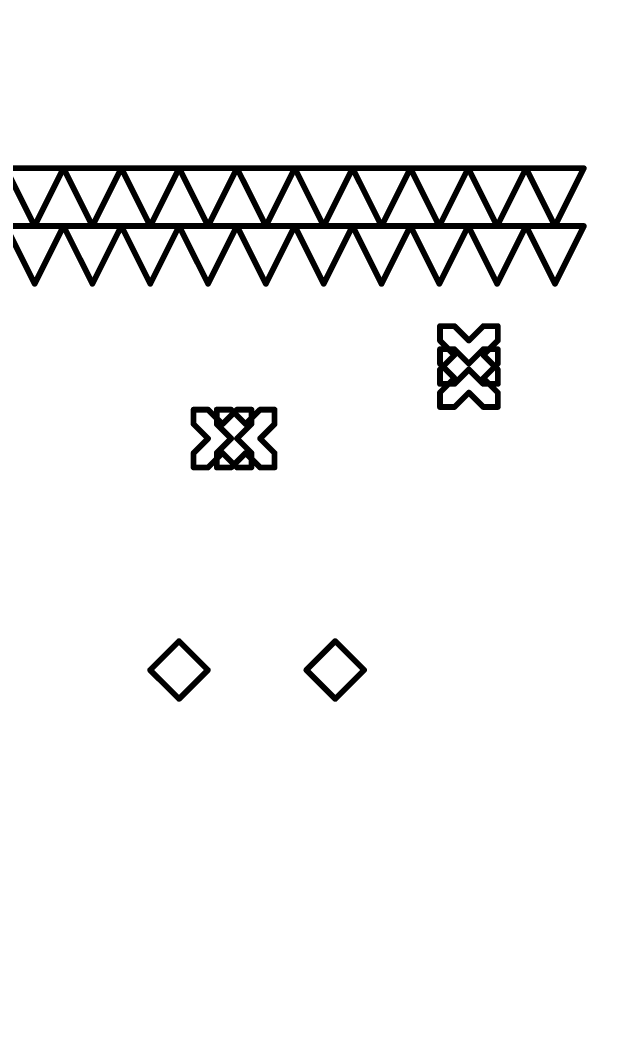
# Model space of a CAD drawing. Header units: millimetres. Extents: x -55 to 2039, y 0 to 512.
# Drawn here: x 168.26 to 189.07, y 287.55 to 322.42 of the extents above; entities that cross this region are included whole.
import ezdxf
from ezdxf import colors
from ezdxf.entities.mleader import LeaderData, LeaderLine
from ezdxf.enums import TextEntityAlignment as Align
from ezdxf.math import Vec2, Vec3

# ---------------------------------------------------------------- set-up
doc = ezdxf.new("R2010")
doc.units = ezdxf.units.MM
doc.linetypes.add('Сплошная', pattern=[0])
doc.layers.add('Drill Drawing', color=1, linetype='Continuous')
doc.layers.add('Виды', color=30, linetype='Continuous')
doc.layers.add('текст', color=2, linetype='Continuous', lineweight=30)
doc.styles.add('GOST TYPE B', font='', dxfattribs={"height": 3.5})
doc.styles.get('GOST TYPE B').set_extended_font_data('GOST type B')

# ---------------------------------------------------------------- blocks, each defined once
blk = doc.blocks.new('Шероховатость')
at = {"lineweight": 50, "transparency": 16777216}
for p, q in [((-32.506, -11.445), (-28.785, -5)), ((-28.785, -5), (-5, -5)), ((-10.278, -11.581), (-7.16, -6.181)), ((-34.366, -8.223), (-32.506, -11.445)), ((-11.836, -8.881), (-10.278, -11.581))]:
    blk.add_line(p, q, dxfattribs=at)
at = {"layer": 'текст', "linetype": 'Continuous', "lineweight": 25, "transparency": 16777216, "insert": (-29.093, -6.142), "char_height": 5, "attachment_point": 1, "style": 'GOST TYPE B'}
blk.add_mtext_dynamic_manual_height_columns('Ra6,3{\\fGOST Type AU|b1|i0|c204|p2;(   )}', width=25.94731, gutter_width=17.5, heights=[0], dxfattribs=at)
blk = doc.blocks.new('_DotSmall')
at = {"color": 0, "linetype": 'ByBlock', "lineweight": 60, "const_width": 0.5}
blk.add_lwpolyline([(-0.0625, 0, 1), (0.0625, 0, 1)], format="xyb", close=True, dxfattribs=at)
blk = doc.blocks.new('Вид с →')
at = {"linetype": 'Continuous', "lineweight": 25, "transparency": 16777216}
for q in [(28.03, 4.046), (30.858, 4.046)]:
    blk.add_line((29.444, 2.632), q, dxfattribs=at)
blk.add_circle((32.944, 2.632), 3.5, dxfattribs=at)
blk.add_circle((32.944, 2.632), 3.5, dxfattribs=at)
at = {"linetype": 'Continuous', "lineweight": 50, "transparency": 16777216, "style": 'GOST TYPE B'}
blk.add_attdef('ВИД(_:_)', text='', height=7, dxfattribs=at).set_placement((27.226, 3.5), align=Align.MIDDLE_RIGHT)

msp = doc.modelspace()

# ---------------------------------------------------------------- linework, layer by layer
at = {"layer": 'Drill Drawing'}
for points in [[(167.7556, 317.2965, 0.2, 0.2, 0), (169.7556, 317.2965, 0.2, 0.2, 0)], [(167.7556, 317.2965, 0.2, 0.2, 0), (168.7556, 315.2965, 0.2, 0.2, 0)], [(168.7556, 315.2965, 0.2, 0.2, 0), (169.7556, 317.2965, 0.2, 0.2, 0)], [(169.7556, 317.2965, 0.2, 0.2, 0), (171.7556, 317.2965, 0.2, 0.2, 0)], [(169.7556, 317.2965, 0.2, 0.2, 0), (170.7556, 315.2965, 0.2, 0.2, 0)], [(170.7556, 315.2965, 0.2, 0.2, 0), (171.7556, 317.2965, 0.2, 0.2, 0)], [(171.7556, 317.2965, 0.2, 0.2, 0), (173.7556, 317.2965, 0.2, 0.2, 0)], [(171.7556, 317.2965, 0.2, 0.2, 0), (172.7556, 315.2965, 0.2, 0.2, 0)], [(172.7556, 315.2965, 0.2, 0.2, 0), (173.7556, 317.2965, 0.2, 0.2, 0)], [(173.7556, 317.2965, 0.2, 0.2, 0), (175.7556, 317.2965, 0.2, 0.2, 0)], [(173.7556, 317.2965, 0.2, 0.2, 0), (174.7556, 315.2965, 0.2, 0.2, 0)], [(174.7556, 315.2965, 0.2, 0.2, 0), (175.7556, 317.2965, 0.2, 0.2, 0)], [(175.7556, 317.2965, 0.2, 0.2, 0), (177.7556, 317.2965, 0.2, 0.2, 0)], [(175.7556, 317.2965, 0.2, 0.2, 0), (176.7556, 315.2965, 0.2, 0.2, 0)], [(176.7556, 315.2965, 0.2, 0.2, 0), (177.7556, 317.2965, 0.2, 0.2, 0)], [(177.7556, 317.2965, 0.2, 0.2, 0), (179.7556, 317.2965, 0.2, 0.2, 0)], [(177.7556, 317.2965, 0.2, 0.2, 0), (178.7556, 315.2965, 0.2, 0.2, 0)], [(178.7556, 315.2965, 0.2, 0.2, 0), (179.7556, 317.2965, 0.2, 0.2, 0)], [(179.7556, 317.2965, 0.2, 0.2, 0), (181.7556, 317.2965, 0.2, 0.2, 0)], [(179.7556, 317.2965, 0.2, 0.2, 0), (180.7556, 315.2965, 0.2, 0.2, 0)], [(180.7556, 315.2965, 0.2, 0.2, 0), (181.7556, 317.2965, 0.2, 0.2, 0)], [(181.7556, 317.2965, 0.2, 0.2, 0), (183.7556, 317.2965, 0.2, 0.2, 0)], [(181.7556, 317.2965, 0.2, 0.2, 0), (182.7556, 315.2965, 0.2, 0.2, 0)], [(182.7556, 315.2965, 0.2, 0.2, 0), (183.7556, 317.2965, 0.2, 0.2, 0)], [(183.7556, 317.2965, 0.2, 0.2, 0), (185.7556, 317.2965, 0.2, 0.2, 0)], [(183.7556, 317.2965, 0.2, 0.2, 0), (184.7556, 315.2965, 0.2, 0.2, 0)], [(184.7556, 315.2965, 0.2, 0.2, 0), (185.7556, 317.2965, 0.2, 0.2, 0)], [(185.7556, 317.2965, 0.2, 0.2, 0), (187.7556, 317.2965, 0.2, 0.2, 0)], [(185.7556, 317.2965, 0.2, 0.2, 0), (186.7556, 315.2965, 0.2, 0.2, 0)], [(186.7556, 315.2965, 0.2, 0.2, 0), (187.7556, 317.2965, 0.2, 0.2, 0)], [(167.7556, 315.2965, 0.2, 0.2, 0), (169.7556, 315.2965, 0.2, 0.2, 0)], [(167.7556, 315.2965, 0.2, 0.2, 0), (168.7556, 313.2965, 0.2, 0.2, 0)], [(168.7556, 313.2965, 0.2, 0.2, 0), (169.7556, 315.2965, 0.2, 0.2, 0)], [(169.7556, 315.2965, 0.2, 0.2, 0), (171.7556, 315.2965, 0.2, 0.2, 0)], [(169.7556, 315.2965, 0.2, 0.2, 0), (170.7556, 313.2965, 0.2, 0.2, 0)], [(170.7556, 313.2965, 0.2, 0.2, 0), (171.7556, 315.2965, 0.2, 0.2, 0)], [(171.7556, 315.2965, 0.2, 0.2, 0), (173.7556, 315.2965, 0.2, 0.2, 0)], [(171.7556, 315.2965, 0.2, 0.2, 0), (172.7556, 313.2965, 0.2, 0.2, 0)], [(172.7556, 313.2965, 0.2, 0.2, 0), (173.7556, 315.2965, 0.2, 0.2, 0)], [(173.7556, 315.2965, 0.2, 0.2, 0), (175.7556, 315.2965, 0.2, 0.2, 0)], [(173.7556, 315.2965, 0.2, 0.2, 0), (174.7556, 313.2965, 0.2, 0.2, 0)], [(174.7556, 313.2965, 0.2, 0.2, 0), (175.7556, 315.2965, 0.2, 0.2, 0)], [(175.7556, 315.2965, 0.2, 0.2, 0), (177.7556, 315.2965, 0.2, 0.2, 0)], [(175.7556, 315.2965, 0.2, 0.2, 0), (176.7556, 313.2965, 0.2, 0.2, 0)], [(176.7556, 313.2965, 0.2, 0.2, 0), (177.7556, 315.2965, 0.2, 0.2, 0)], [(177.7556, 315.2965, 0.2, 0.2, 0), (179.7556, 315.2965, 0.2, 0.2, 0)], [(177.7556, 315.2965, 0.2, 0.2, 0), (178.7556, 313.2965, 0.2, 0.2, 0)], [(178.7556, 313.2965, 0.2, 0.2, 0), (179.7556, 315.2965, 0.2, 0.2, 0)], [(179.7556, 315.2965, 0.2, 0.2, 0), (181.7556, 315.2965, 0.2, 0.2, 0)], [(179.7556, 315.2965, 0.2, 0.2, 0), (180.7556, 313.2965, 0.2, 0.2, 0)], [(180.7556, 313.2965, 0.2, 0.2, 0), (181.7556, 315.2965, 0.2, 0.2, 0)], [(181.7556, 315.2965, 0.2, 0.2, 0), (183.7556, 315.2965, 0.2, 0.2, 0)], [(181.7556, 315.2965, 0.2, 0.2, 0), (182.7556, 313.2965, 0.2, 0.2, 0)], [(182.7556, 313.2965, 0.2, 0.2, 0), (183.7556, 315.2965, 0.2, 0.2, 0)], [(183.7556, 315.2965, 0.2, 0.2, 0), (185.7556, 315.2965, 0.2, 0.2, 0)], [(183.7556, 315.2965, 0.2, 0.2, 0), (184.7556, 313.2965, 0.2, 0.2, 0)], [(184.7556, 313.2965, 0.2, 0.2, 0), (185.7556, 315.2965, 0.2, 0.2, 0)], [(185.7556, 315.2965, 0.2, 0.2, 0), (187.7556, 315.2965, 0.2, 0.2, 0)], [(185.7556, 315.2965, 0.2, 0.2, 0), (186.7556, 313.2965, 0.2, 0.2, 0)], [(186.7556, 313.2965, 0.2, 0.2, 0), (187.7556, 315.2965, 0.2, 0.2, 0)], [(182.7777, 311.3321, 0.2, 0.2, 0), (182.7777, 311.8321, 0.2, 0.2, 0)], [(182.7777, 311.8321, 0.2, 0.2, 0), (183.2778, 311.8321, 0.2, 0.2, 0)], [(183.2778, 311.8321, 0.2, 0.2, 0), (183.7777, 311.3321, 0.2, 0.2, 0)], [(183.7777, 311.3321, 0.2, 0.2, 0), (184.2777, 311.8321, 0.2, 0.2, 0)], [(184.2777, 311.8321, 0.2, 0.2, 0), (184.7777, 311.8321, 0.2, 0.2, 0)], [(184.7777, 311.3321, 0.2, 0.2, 0), (184.7777, 311.8321, 0.2, 0.2, 0)], [(182.7777, 311.3321, 0.2, 0.2, 0), (183.2778, 310.8321, 0.2, 0.2, 0)], [(182.7777, 310.5321, 0.2, 0.2, 0), (182.7777, 311.0321, 0.2, 0.2, 0)], [(182.7777, 311.0321, 0.2, 0.2, 0), (183.2778, 311.0321, 0.2, 0.2, 0)], [(183.2778, 311.0321, 0.2, 0.2, 0), (183.7777, 310.5321, 0.2, 0.2, 0)], [(183.7777, 310.5321, 0.2, 0.2, 0), (184.2777, 311.0321, 0.2, 0.2, 0)], [(184.2777, 310.8321, 0.2, 0.2, 0), (184.7777, 311.3321, 0.2, 0.2, 0)], [(184.2777, 311.0321, 0.2, 0.2, 0), (184.7777, 311.0321, 0.2, 0.2, 0)], [(184.7777, 310.5321, 0.2, 0.2, 0), (184.7777, 311.0321, 0.2, 0.2, 0)], [(182.7777, 310.3321, 0.2, 0.2, 0), (183.2778, 310.8321, 0.2, 0.2, 0)], [(184.2777, 310.8321, 0.2, 0.2, 0), (184.7777, 310.3321, 0.2, 0.2, 0)], [(182.7777, 310.5321, 0.2, 0.2, 0), (183.2778, 310.0321, 0.2, 0.2, 0)], [(182.7777, 309.8321, 0.2, 0.2, 0), (182.7777, 310.3321, 0.2, 0.2, 0)], [(183.2778, 309.8321, 0.2, 0.2, 0), (183.7777, 310.3321, 0.2, 0.2, 0)], [(183.7777, 310.3321, 0.2, 0.2, 0), (184.2777, 309.8321, 0.2, 0.2, 0)], [(184.2777, 310.0321, 0.2, 0.2, 0), (184.7777, 310.5321, 0.2, 0.2, 0)], [(184.7777, 309.8321, 0.2, 0.2, 0), (184.7777, 310.3321, 0.2, 0.2, 0)], [(182.7777, 309.5321, 0.2, 0.2, 0), (183.2778, 310.0321, 0.2, 0.2, 0)], [(184.2777, 310.0321, 0.2, 0.2, 0), (184.7777, 309.5321, 0.2, 0.2, 0)], [(182.7777, 309.8321, 0.2, 0.2, 0), (183.2778, 309.8321, 0.2, 0.2, 0)], [(184.2777, 309.8321, 0.2, 0.2, 0), (184.7777, 309.8321, 0.2, 0.2, 0)], [(182.7777, 309.0321, 0.2, 0.2, 0), (182.7777, 309.5321, 0.2, 0.2, 0)], [(183.2778, 309.0321, 0.2, 0.2, 0), (183.7777, 309.5321, 0.2, 0.2, 0)], [(183.7777, 309.5321, 0.2, 0.2, 0), (184.2777, 309.0321, 0.2, 0.2, 0)], [(184.7777, 309.0321, 0.2, 0.2, 0), (184.7777, 309.5321, 0.2, 0.2, 0)], [(174.2556, 308.4415, 0.2, 0.2, 0), (174.2556, 308.9415, 0.2, 0.2, 0)], [(174.2556, 308.9415, 0.2, 0.2, 0), (174.7556, 308.9415, 0.2, 0.2, 0)], [(174.7556, 308.9415, 0.2, 0.2, 0), (175.2556, 308.4415, 0.2, 0.2, 0)], [(175.0556, 308.4415, 0.2, 0.2, 0), (175.0556, 308.9415, 0.2, 0.2, 0)], [(175.0556, 308.9415, 0.2, 0.2, 0), (175.5556, 308.9415, 0.2, 0.2, 0)], [(175.2556, 308.4415, 0.2, 0.2, 0), (175.7556, 308.9415, 0.2, 0.2, 0)], [(175.5556, 308.9415, 0.2, 0.2, 0), (176.0556, 308.4415, 0.2, 0.2, 0)], [(175.7556, 308.9415, 0.2, 0.2, 0), (176.2556, 308.9415, 0.2, 0.2, 0)], [(176.0556, 308.4415, 0.2, 0.2, 0), (176.5556, 308.9415, 0.2, 0.2, 0)], [(176.2556, 308.4415, 0.2, 0.2, 0), (176.2556, 308.9415, 0.2, 0.2, 0)], [(176.5556, 308.9415, 0.2, 0.2, 0), (177.0556, 308.9415, 0.2, 0.2, 0)], [(177.0556, 308.4415, 0.2, 0.2, 0), (177.0556, 308.9415, 0.2, 0.2, 0)], [(182.7777, 309.0321, 0.2, 0.2, 0), (183.2778, 309.0321, 0.2, 0.2, 0)], [(184.2777, 309.0321, 0.2, 0.2, 0), (184.7777, 309.0321, 0.2, 0.2, 0)], [(174.2556, 308.4415, 0.2, 0.2, 0), (174.7556, 307.9415, 0.2, 0.2, 0)], [(175.0556, 308.4415, 0.2, 0.2, 0), (175.5556, 307.9415, 0.2, 0.2, 0)], [(175.7556, 307.9415, 0.2, 0.2, 0), (176.2556, 308.4415, 0.2, 0.2, 0)], [(176.5556, 307.9415, 0.2, 0.2, 0), (177.0556, 308.4415, 0.2, 0.2, 0)], [(174.2556, 307.4415, 0.2, 0.2, 0), (174.7556, 307.9415, 0.2, 0.2, 0)], [(175.0556, 307.4415, 0.2, 0.2, 0), (175.5556, 307.9415, 0.2, 0.2, 0)], [(175.7556, 307.9415, 0.2, 0.2, 0), (176.2556, 307.4415, 0.2, 0.2, 0)], [(176.5556, 307.9415, 0.2, 0.2, 0), (177.0556, 307.4415, 0.2, 0.2, 0)], [(174.2556, 306.9415, 0.2, 0.2, 0), (174.2556, 307.4415, 0.2, 0.2, 0)], [(174.7556, 306.9415, 0.2, 0.2, 0), (175.2556, 307.4415, 0.2, 0.2, 0)], [(175.0556, 306.9415, 0.2, 0.2, 0), (175.0556, 307.4415, 0.2, 0.2, 0)], [(175.2556, 307.4415, 0.2, 0.2, 0), (175.7556, 306.9415, 0.2, 0.2, 0)], [(175.5556, 306.9415, 0.2, 0.2, 0), (176.0556, 307.4415, 0.2, 0.2, 0)], [(176.0556, 307.4415, 0.2, 0.2, 0), (176.5556, 306.9415, 0.2, 0.2, 0)], [(176.2556, 306.9415, 0.2, 0.2, 0), (176.2556, 307.4415, 0.2, 0.2, 0)], [(177.0556, 306.9415, 0.2, 0.2, 0), (177.0556, 307.4415, 0.2, 0.2, 0)], [(174.2556, 306.9415, 0.2, 0.2, 0), (174.7556, 306.9415, 0.2, 0.2, 0)], [(175.0556, 306.9415, 0.2, 0.2, 0), (175.5556, 306.9415, 0.2, 0.2, 0)], [(175.7556, 306.9415, 0.2, 0.2, 0), (176.2556, 306.9415, 0.2, 0.2, 0)], [(176.5556, 306.9415, 0.2, 0.2, 0), (177.0556, 306.9415, 0.2, 0.2, 0)], [(172.7506, 299.9305, 0.2, 0.2, 0), (173.7506, 300.9305, 0.2, 0.2, 0)], [(173.7506, 300.9305, 0.2, 0.2, 0), (174.7506, 299.9305, 0.2, 0.2, 0)], [(178.1556, 299.9305, 0.2, 0.2, 0), (179.1556, 300.9305, 0.2, 0.2, 0)], [(179.1556, 300.9305, 0.2, 0.2, 0), (180.1556, 299.9305, 0.2, 0.2, 0)], [(172.7506, 299.9305, 0.2, 0.2, 0), (173.7506, 298.9305, 0.2, 0.2, 0)], [(173.7506, 298.9305, 0.2, 0.2, 0), (174.7506, 299.9305, 0.2, 0.2, 0)], [(178.1556, 299.9305, 0.2, 0.2, 0), (179.1556, 298.9305, 0.2, 0.2, 0)], [(179.1556, 298.9305, 0.2, 0.2, 0), (180.1556, 299.9305, 0.2, 0.2, 0)]]:
    msp.add_lwpolyline(points, format="xyseb", dxfattribs=at)
for points in [[(169.7056, 317.2965, 0.1, 0.1, 1), (169.8056, 317.2965, 0.1, 0.1, 1)], [(169.7056, 317.2965, 0.1, 0.1, 1), (169.8056, 317.2965, 0.1, 0.1, 1)], [(169.7056, 317.2965, 0.1, 0.1, 1), (169.8056, 317.2965, 0.1, 0.1, 1)], [(169.7056, 317.2965, 0.1, 0.1, 1), (169.8056, 317.2965, 0.1, 0.1, 1)], [(171.7056, 317.2965, 0.1, 0.1, 1), (171.8056, 317.2965, 0.1, 0.1, 1)], [(171.7056, 317.2965, 0.1, 0.1, 1), (171.8056, 317.2965, 0.1, 0.1, 1)], [(171.7056, 317.2965, 0.1, 0.1, 1), (171.8056, 317.2965, 0.1, 0.1, 1)], [(171.7056, 317.2965, 0.1, 0.1, 1), (171.8056, 317.2965, 0.1, 0.1, 1)], [(173.7056, 317.2965, 0.1, 0.1, 1), (173.8056, 317.2965, 0.1, 0.1, 1)], [(173.7056, 317.2965, 0.1, 0.1, 1), (173.8056, 317.2965, 0.1, 0.1, 1)], [(173.7056, 317.2965, 0.1, 0.1, 1), (173.8056, 317.2965, 0.1, 0.1, 1)], [(173.7056, 317.2965, 0.1, 0.1, 1), (173.8056, 317.2965, 0.1, 0.1, 1)], [(175.7056, 317.2965, 0.1, 0.1, 1), (175.8056, 317.2965, 0.1, 0.1, 1)], [(175.7056, 317.2965, 0.1, 0.1, 1), (175.8056, 317.2965, 0.1, 0.1, 1)], [(175.7056, 317.2965, 0.1, 0.1, 1), (175.8056, 317.2965, 0.1, 0.1, 1)], [(175.7056, 317.2965, 0.1, 0.1, 1), (175.8056, 317.2965, 0.1, 0.1, 1)], [(177.7056, 317.2965, 0.1, 0.1, 1), (177.8056, 317.2965, 0.1, 0.1, 1)], [(177.7056, 317.2965, 0.1, 0.1, 1), (177.8056, 317.2965, 0.1, 0.1, 1)], [(177.7056, 317.2965, 0.1, 0.1, 1), (177.8056, 317.2965, 0.1, 0.1, 1)], [(177.7056, 317.2965, 0.1, 0.1, 1), (177.8056, 317.2965, 0.1, 0.1, 1)], [(179.7056, 317.2965, 0.1, 0.1, 1), (179.8056, 317.2965, 0.1, 0.1, 1)], [(179.7056, 317.2965, 0.1, 0.1, 1), (179.8056, 317.2965, 0.1, 0.1, 1)], [(179.7056, 317.2965, 0.1, 0.1, 1), (179.8056, 317.2965, 0.1, 0.1, 1)], [(179.7056, 317.2965, 0.1, 0.1, 1), (179.8056, 317.2965, 0.1, 0.1, 1)], [(181.7056, 317.2965, 0.1, 0.1, 1), (181.8056, 317.2965, 0.1, 0.1, 1)], [(181.7056, 317.2965, 0.1, 0.1, 1), (181.8056, 317.2965, 0.1, 0.1, 1)], [(181.7056, 317.2965, 0.1, 0.1, 1), (181.8056, 317.2965, 0.1, 0.1, 1)], [(181.7056, 317.2965, 0.1, 0.1, 1), (181.8056, 317.2965, 0.1, 0.1, 1)], [(183.7056, 317.2965, 0.1, 0.1, 1), (183.8056, 317.2965, 0.1, 0.1, 1)], [(183.7056, 317.2965, 0.1, 0.1, 1), (183.8056, 317.2965, 0.1, 0.1, 1)], [(183.7056, 317.2965, 0.1, 0.1, 1), (183.8056, 317.2965, 0.1, 0.1, 1)], [(183.7056, 317.2965, 0.1, 0.1, 1), (183.8056, 317.2965, 0.1, 0.1, 1)], [(185.7056, 317.2965, 0.1, 0.1, 1), (185.8056, 317.2965, 0.1, 0.1, 1)], [(185.7056, 317.2965, 0.1, 0.1, 1), (185.8056, 317.2965, 0.1, 0.1, 1)], [(185.7056, 317.2965, 0.1, 0.1, 1), (185.8056, 317.2965, 0.1, 0.1, 1)], [(185.7056, 317.2965, 0.1, 0.1, 1), (185.8056, 317.2965, 0.1, 0.1, 1)], [(187.7056, 317.2965, 0.1, 0.1, 1), (187.8056, 317.2965, 0.1, 0.1, 1)], [(187.7056, 317.2965, 0.1, 0.1, 1), (187.8056, 317.2965, 0.1, 0.1, 1)], [(168.7056, 315.2965, 0.1, 0.1, 1), (168.8056, 315.2965, 0.1, 0.1, 1)], [(168.7056, 315.2965, 0.1, 0.1, 1), (168.8056, 315.2965, 0.1, 0.1, 1)], [(169.7056, 315.2965, 0.1, 0.1, 1), (169.8056, 315.2965, 0.1, 0.1, 1)], [(169.7056, 315.2965, 0.1, 0.1, 1), (169.8056, 315.2965, 0.1, 0.1, 1)], [(169.7056, 315.2965, 0.1, 0.1, 1), (169.8056, 315.2965, 0.1, 0.1, 1)], [(169.7056, 315.2965, 0.1, 0.1, 1), (169.8056, 315.2965, 0.1, 0.1, 1)], [(170.7056, 315.2965, 0.1, 0.1, 1), (170.8056, 315.2965, 0.1, 0.1, 1)], [(170.7056, 315.2965, 0.1, 0.1, 1), (170.8056, 315.2965, 0.1, 0.1, 1)], [(171.7056, 315.2965, 0.1, 0.1, 1), (171.8056, 315.2965, 0.1, 0.1, 1)], [(171.7056, 315.2965, 0.1, 0.1, 1), (171.8056, 315.2965, 0.1, 0.1, 1)], [(171.7056, 315.2965, 0.1, 0.1, 1), (171.8056, 315.2965, 0.1, 0.1, 1)], [(171.7056, 315.2965, 0.1, 0.1, 1), (171.8056, 315.2965, 0.1, 0.1, 1)], [(172.7056, 315.2965, 0.1, 0.1, 1), (172.8056, 315.2965, 0.1, 0.1, 1)], [(172.7056, 315.2965, 0.1, 0.1, 1), (172.8056, 315.2965, 0.1, 0.1, 1)], [(173.7056, 315.2965, 0.1, 0.1, 1), (173.8056, 315.2965, 0.1, 0.1, 1)], [(173.7056, 315.2965, 0.1, 0.1, 1), (173.8056, 315.2965, 0.1, 0.1, 1)], [(173.7056, 315.2965, 0.1, 0.1, 1), (173.8056, 315.2965, 0.1, 0.1, 1)], [(173.7056, 315.2965, 0.1, 0.1, 1), (173.8056, 315.2965, 0.1, 0.1, 1)], [(174.7056, 315.2965, 0.1, 0.1, 1), (174.8056, 315.2965, 0.1, 0.1, 1)], [(174.7056, 315.2965, 0.1, 0.1, 1), (174.8056, 315.2965, 0.1, 0.1, 1)], [(175.7056, 315.2965, 0.1, 0.1, 1), (175.8056, 315.2965, 0.1, 0.1, 1)], [(175.7056, 315.2965, 0.1, 0.1, 1), (175.8056, 315.2965, 0.1, 0.1, 1)], [(175.7056, 315.2965, 0.1, 0.1, 1), (175.8056, 315.2965, 0.1, 0.1, 1)], [(175.7056, 315.2965, 0.1, 0.1, 1), (175.8056, 315.2965, 0.1, 0.1, 1)], [(176.7056, 315.2965, 0.1, 0.1, 1), (176.8056, 315.2965, 0.1, 0.1, 1)], [(176.7056, 315.2965, 0.1, 0.1, 1), (176.8056, 315.2965, 0.1, 0.1, 1)], [(177.7056, 315.2965, 0.1, 0.1, 1), (177.8056, 315.2965, 0.1, 0.1, 1)], [(177.7056, 315.2965, 0.1, 0.1, 1), (177.8056, 315.2965, 0.1, 0.1, 1)], [(177.7056, 315.2965, 0.1, 0.1, 1), (177.8056, 315.2965, 0.1, 0.1, 1)], [(177.7056, 315.2965, 0.1, 0.1, 1), (177.8056, 315.2965, 0.1, 0.1, 1)], [(178.7056, 315.2965, 0.1, 0.1, 1), (178.8056, 315.2965, 0.1, 0.1, 1)], [(178.7056, 315.2965, 0.1, 0.1, 1), (178.8056, 315.2965, 0.1, 0.1, 1)], [(179.7056, 315.2965, 0.1, 0.1, 1), (179.8056, 315.2965, 0.1, 0.1, 1)], [(179.7056, 315.2965, 0.1, 0.1, 1), (179.8056, 315.2965, 0.1, 0.1, 1)], [(179.7056, 315.2965, 0.1, 0.1, 1), (179.8056, 315.2965, 0.1, 0.1, 1)], [(179.7056, 315.2965, 0.1, 0.1, 1), (179.8056, 315.2965, 0.1, 0.1, 1)], [(180.7056, 315.2965, 0.1, 0.1, 1), (180.8056, 315.2965, 0.1, 0.1, 1)], [(180.7056, 315.2965, 0.1, 0.1, 1), (180.8056, 315.2965, 0.1, 0.1, 1)], [(181.7056, 315.2965, 0.1, 0.1, 1), (181.8056, 315.2965, 0.1, 0.1, 1)], [(181.7056, 315.2965, 0.1, 0.1, 1), (181.8056, 315.2965, 0.1, 0.1, 1)], [(181.7056, 315.2965, 0.1, 0.1, 1), (181.8056, 315.2965, 0.1, 0.1, 1)], [(181.7056, 315.2965, 0.1, 0.1, 1), (181.8056, 315.2965, 0.1, 0.1, 1)], [(182.7056, 315.2965, 0.1, 0.1, 1), (182.8056, 315.2965, 0.1, 0.1, 1)], [(182.7056, 315.2965, 0.1, 0.1, 1), (182.8056, 315.2965, 0.1, 0.1, 1)], [(183.7056, 315.2965, 0.1, 0.1, 1), (183.8056, 315.2965, 0.1, 0.1, 1)], [(183.7056, 315.2965, 0.1, 0.1, 1), (183.8056, 315.2965, 0.1, 0.1, 1)], [(183.7056, 315.2965, 0.1, 0.1, 1), (183.8056, 315.2965, 0.1, 0.1, 1)], [(183.7056, 315.2965, 0.1, 0.1, 1), (183.8056, 315.2965, 0.1, 0.1, 1)], [(184.7056, 315.2965, 0.1, 0.1, 1), (184.8056, 315.2965, 0.1, 0.1, 1)], [(184.7056, 315.2965, 0.1, 0.1, 1), (184.8056, 315.2965, 0.1, 0.1, 1)], [(185.7056, 315.2965, 0.1, 0.1, 1), (185.8056, 315.2965, 0.1, 0.1, 1)], [(185.7056, 315.2965, 0.1, 0.1, 1), (185.8056, 315.2965, 0.1, 0.1, 1)], [(185.7056, 315.2965, 0.1, 0.1, 1), (185.8056, 315.2965, 0.1, 0.1, 1)], [(185.7056, 315.2965, 0.1, 0.1, 1), (185.8056, 315.2965, 0.1, 0.1, 1)], [(186.7056, 315.2965, 0.1, 0.1, 1), (186.8056, 315.2965, 0.1, 0.1, 1)], [(186.7056, 315.2965, 0.1, 0.1, 1), (186.8056, 315.2965, 0.1, 0.1, 1)], [(187.7056, 315.2965, 0.1, 0.1, 1), (187.8056, 315.2965, 0.1, 0.1, 1)], [(187.7056, 315.2965, 0.1, 0.1, 1), (187.8056, 315.2965, 0.1, 0.1, 1)], [(168.7056, 313.2965, 0.1, 0.1, 1), (168.8056, 313.2965, 0.1, 0.1, 1)], [(168.7056, 313.2965, 0.1, 0.1, 1), (168.8056, 313.2965, 0.1, 0.1, 1)], [(170.7056, 313.2965, 0.1, 0.1, 1), (170.8056, 313.2965, 0.1, 0.1, 1)], [(170.7056, 313.2965, 0.1, 0.1, 1), (170.8056, 313.2965, 0.1, 0.1, 1)], [(172.7056, 313.2965, 0.1, 0.1, 1), (172.8056, 313.2965, 0.1, 0.1, 1)], [(172.7056, 313.2965, 0.1, 0.1, 1), (172.8056, 313.2965, 0.1, 0.1, 1)], [(174.7056, 313.2965, 0.1, 0.1, 1), (174.8056, 313.2965, 0.1, 0.1, 1)], [(174.7056, 313.2965, 0.1, 0.1, 1), (174.8056, 313.2965, 0.1, 0.1, 1)], [(176.7056, 313.2965, 0.1, 0.1, 1), (176.8056, 313.2965, 0.1, 0.1, 1)], [(176.7056, 313.2965, 0.1, 0.1, 1), (176.8056, 313.2965, 0.1, 0.1, 1)], [(178.7056, 313.2965, 0.1, 0.1, 1), (178.8056, 313.2965, 0.1, 0.1, 1)], [(178.7056, 313.2965, 0.1, 0.1, 1), (178.8056, 313.2965, 0.1, 0.1, 1)], [(180.7056, 313.2965, 0.1, 0.1, 1), (180.8056, 313.2965, 0.1, 0.1, 1)], [(180.7056, 313.2965, 0.1, 0.1, 1), (180.8056, 313.2965, 0.1, 0.1, 1)], [(182.7056, 313.2965, 0.1, 0.1, 1), (182.8056, 313.2965, 0.1, 0.1, 1)], [(182.7056, 313.2965, 0.1, 0.1, 1), (182.8056, 313.2965, 0.1, 0.1, 1)], [(184.7056, 313.2965, 0.1, 0.1, 1), (184.8056, 313.2965, 0.1, 0.1, 1)], [(184.7056, 313.2965, 0.1, 0.1, 1), (184.8056, 313.2965, 0.1, 0.1, 1)], [(186.7056, 313.2965, 0.1, 0.1, 1), (186.8056, 313.2965, 0.1, 0.1, 1)], [(186.7056, 313.2965, 0.1, 0.1, 1), (186.8056, 313.2965, 0.1, 0.1, 1)], [(182.7277, 311.8321, 0.1, 0.1, 1), (182.8277, 311.8321, 0.1, 0.1, 1)], [(182.7277, 311.8321, 0.1, 0.1, 1), (182.8277, 311.8321, 0.1, 0.1, 1)], [(183.2278, 311.8321, 0.1, 0.1, 1), (183.3278, 311.8321, 0.1, 0.1, 1)], [(183.2278, 311.8321, 0.1, 0.1, 1), (183.3278, 311.8321, 0.1, 0.1, 1)], [(184.2277, 311.8321, 0.1, 0.1, 1), (184.3277, 311.8321, 0.1, 0.1, 1)], [(184.2277, 311.8321, 0.1, 0.1, 1), (184.3277, 311.8321, 0.1, 0.1, 1)], [(184.7277, 311.8321, 0.1, 0.1, 1), (184.8277, 311.8321, 0.1, 0.1, 1)], [(184.7277, 311.8321, 0.1, 0.1, 1), (184.8277, 311.8321, 0.1, 0.1, 1)], [(182.7277, 311.3321, 0.1, 0.1, 1), (182.8277, 311.3321, 0.1, 0.1, 1)], [(182.7277, 311.3321, 0.1, 0.1, 1), (182.8277, 311.3321, 0.1, 0.1, 1)], [(182.7277, 311.0321, 0.1, 0.1, 1), (182.8277, 311.0321, 0.1, 0.1, 1)], [(182.7277, 311.0321, 0.1, 0.1, 1), (182.8277, 311.0321, 0.1, 0.1, 1)], [(183.2278, 311.0321, 0.1, 0.1, 1), (183.3278, 311.0321, 0.1, 0.1, 1)], [(183.2278, 311.0321, 0.1, 0.1, 1), (183.3278, 311.0321, 0.1, 0.1, 1)], [(183.7277, 311.3321, 0.1, 0.1, 1), (183.8277, 311.3321, 0.1, 0.1, 1)], [(183.7277, 311.3321, 0.1, 0.1, 1), (183.8277, 311.3321, 0.1, 0.1, 1)], [(184.2277, 311.0321, 0.1, 0.1, 1), (184.3277, 311.0321, 0.1, 0.1, 1)], [(184.2277, 311.0321, 0.1, 0.1, 1), (184.3277, 311.0321, 0.1, 0.1, 1)], [(184.7277, 311.3321, 0.1, 0.1, 1), (184.8277, 311.3321, 0.1, 0.1, 1)], [(184.7277, 311.3321, 0.1, 0.1, 1), (184.8277, 311.3321, 0.1, 0.1, 1)], [(184.7277, 311.0321, 0.1, 0.1, 1), (184.8277, 311.0321, 0.1, 0.1, 1)], [(184.7277, 311.0321, 0.1, 0.1, 1), (184.8277, 311.0321, 0.1, 0.1, 1)], [(183.2278, 310.8321, 0.1, 0.1, 1), (183.3278, 310.8321, 0.1, 0.1, 1)], [(183.2278, 310.8321, 0.1, 0.1, 1), (183.3278, 310.8321, 0.1, 0.1, 1)], [(184.2277, 310.8321, 0.1, 0.1, 1), (184.3277, 310.8321, 0.1, 0.1, 1)], [(184.2277, 310.8321, 0.1, 0.1, 1), (184.3277, 310.8321, 0.1, 0.1, 1)], [(182.7277, 310.5321, 0.1, 0.1, 1), (182.8277, 310.5321, 0.1, 0.1, 1)], [(182.7277, 310.5321, 0.1, 0.1, 1), (182.8277, 310.5321, 0.1, 0.1, 1)], [(182.7277, 310.3321, 0.1, 0.1, 1), (182.8277, 310.3321, 0.1, 0.1, 1)], [(182.7277, 310.3321, 0.1, 0.1, 1), (182.8277, 310.3321, 0.1, 0.1, 1)], [(183.7277, 310.5321, 0.1, 0.1, 1), (183.8277, 310.5321, 0.1, 0.1, 1)], [(183.7277, 310.5321, 0.1, 0.1, 1), (183.8277, 310.5321, 0.1, 0.1, 1)], [(183.7277, 310.3321, 0.1, 0.1, 1), (183.8277, 310.3321, 0.1, 0.1, 1)], [(183.7277, 310.3321, 0.1, 0.1, 1), (183.8277, 310.3321, 0.1, 0.1, 1)], [(184.7277, 310.5321, 0.1, 0.1, 1), (184.8277, 310.5321, 0.1, 0.1, 1)], [(184.7277, 310.5321, 0.1, 0.1, 1), (184.8277, 310.5321, 0.1, 0.1, 1)], [(184.7277, 310.3321, 0.1, 0.1, 1), (184.8277, 310.3321, 0.1, 0.1, 1)], [(184.7277, 310.3321, 0.1, 0.1, 1), (184.8277, 310.3321, 0.1, 0.1, 1)], [(183.2278, 310.0321, 0.1, 0.1, 1), (183.3278, 310.0321, 0.1, 0.1, 1)], [(183.2278, 310.0321, 0.1, 0.1, 1), (183.3278, 310.0321, 0.1, 0.1, 1)], [(184.2277, 310.0321, 0.1, 0.1, 1), (184.3277, 310.0321, 0.1, 0.1, 1)], [(184.2277, 310.0321, 0.1, 0.1, 1), (184.3277, 310.0321, 0.1, 0.1, 1)], [(182.7277, 309.8321, 0.1, 0.1, 1), (182.8277, 309.8321, 0.1, 0.1, 1)], [(182.7277, 309.8321, 0.1, 0.1, 1), (182.8277, 309.8321, 0.1, 0.1, 1)], [(183.2278, 309.8321, 0.1, 0.1, 1), (183.3278, 309.8321, 0.1, 0.1, 1)], [(183.2278, 309.8321, 0.1, 0.1, 1), (183.3278, 309.8321, 0.1, 0.1, 1)], [(184.2277, 309.8321, 0.1, 0.1, 1), (184.3277, 309.8321, 0.1, 0.1, 1)], [(184.2277, 309.8321, 0.1, 0.1, 1), (184.3277, 309.8321, 0.1, 0.1, 1)], [(184.7277, 309.8321, 0.1, 0.1, 1), (184.8277, 309.8321, 0.1, 0.1, 1)], [(184.7277, 309.8321, 0.1, 0.1, 1), (184.8277, 309.8321, 0.1, 0.1, 1)], [(182.7277, 309.5321, 0.1, 0.1, 1), (182.8277, 309.5321, 0.1, 0.1, 1)], [(182.7277, 309.5321, 0.1, 0.1, 1), (182.8277, 309.5321, 0.1, 0.1, 1)], [(183.7277, 309.5321, 0.1, 0.1, 1), (183.8277, 309.5321, 0.1, 0.1, 1)], [(183.7277, 309.5321, 0.1, 0.1, 1), (183.8277, 309.5321, 0.1, 0.1, 1)], [(184.7277, 309.5321, 0.1, 0.1, 1), (184.8277, 309.5321, 0.1, 0.1, 1)], [(184.7277, 309.5321, 0.1, 0.1, 1), (184.8277, 309.5321, 0.1, 0.1, 1)], [(174.2056, 308.9415, 0.1, 0.1, 1), (174.3056, 308.9415, 0.1, 0.1, 1)], [(174.2056, 308.9415, 0.1, 0.1, 1), (174.3056, 308.9415, 0.1, 0.1, 1)], [(174.7056, 308.9415, 0.1, 0.1, 1), (174.8056, 308.9415, 0.1, 0.1, 1)], [(174.7056, 308.9415, 0.1, 0.1, 1), (174.8056, 308.9415, 0.1, 0.1, 1)], [(175.0056, 308.9415, 0.1, 0.1, 1), (175.1056, 308.9415, 0.1, 0.1, 1)], [(175.0056, 308.9415, 0.1, 0.1, 1), (175.1056, 308.9415, 0.1, 0.1, 1)], [(175.5056, 308.9415, 0.1, 0.1, 1), (175.6056, 308.9415, 0.1, 0.1, 1)], [(175.5056, 308.9415, 0.1, 0.1, 1), (175.6056, 308.9415, 0.1, 0.1, 1)], [(175.7056, 308.9415, 0.1, 0.1, 1), (175.8056, 308.9415, 0.1, 0.1, 1)], [(175.7056, 308.9415, 0.1, 0.1, 1), (175.8056, 308.9415, 0.1, 0.1, 1)], [(176.2056, 308.9415, 0.1, 0.1, 1), (176.3056, 308.9415, 0.1, 0.1, 1)], [(176.2056, 308.9415, 0.1, 0.1, 1), (176.3056, 308.9415, 0.1, 0.1, 1)], [(176.5056, 308.9415, 0.1, 0.1, 1), (176.6056, 308.9415, 0.1, 0.1, 1)], [(176.5056, 308.9415, 0.1, 0.1, 1), (176.6056, 308.9415, 0.1, 0.1, 1)], [(177.0056, 308.9415, 0.1, 0.1, 1), (177.1056, 308.9415, 0.1, 0.1, 1)], [(177.0056, 308.9415, 0.1, 0.1, 1), (177.1056, 308.9415, 0.1, 0.1, 1)], [(182.7277, 309.0321, 0.1, 0.1, 1), (182.8277, 309.0321, 0.1, 0.1, 1)], [(182.7277, 309.0321, 0.1, 0.1, 1), (182.8277, 309.0321, 0.1, 0.1, 1)], [(183.2278, 309.0321, 0.1, 0.1, 1), (183.3278, 309.0321, 0.1, 0.1, 1)], [(183.2278, 309.0321, 0.1, 0.1, 1), (183.3278, 309.0321, 0.1, 0.1, 1)], [(184.2277, 309.0321, 0.1, 0.1, 1), (184.3277, 309.0321, 0.1, 0.1, 1)], [(184.2277, 309.0321, 0.1, 0.1, 1), (184.3277, 309.0321, 0.1, 0.1, 1)], [(184.7277, 309.0321, 0.1, 0.1, 1), (184.8277, 309.0321, 0.1, 0.1, 1)], [(184.7277, 309.0321, 0.1, 0.1, 1), (184.8277, 309.0321, 0.1, 0.1, 1)], [(174.2056, 308.4415, 0.1, 0.1, 1), (174.3056, 308.4415, 0.1, 0.1, 1)], [(174.2056, 308.4415, 0.1, 0.1, 1), (174.3056, 308.4415, 0.1, 0.1, 1)], [(175.0056, 308.4415, 0.1, 0.1, 1), (175.1056, 308.4415, 0.1, 0.1, 1)], [(175.0056, 308.4415, 0.1, 0.1, 1), (175.1056, 308.4415, 0.1, 0.1, 1)], [(175.2056, 308.4415, 0.1, 0.1, 1), (175.3056, 308.4415, 0.1, 0.1, 1)], [(175.2056, 308.4415, 0.1, 0.1, 1), (175.3056, 308.4415, 0.1, 0.1, 1)], [(176.0056, 308.4415, 0.1, 0.1, 1), (176.1056, 308.4415, 0.1, 0.1, 1)], [(176.0056, 308.4415, 0.1, 0.1, 1), (176.1056, 308.4415, 0.1, 0.1, 1)], [(176.2056, 308.4415, 0.1, 0.1, 1), (176.3056, 308.4415, 0.1, 0.1, 1)], [(176.2056, 308.4415, 0.1, 0.1, 1), (176.3056, 308.4415, 0.1, 0.1, 1)], [(177.0056, 308.4415, 0.1, 0.1, 1), (177.1056, 308.4415, 0.1, 0.1, 1)], [(177.0056, 308.4415, 0.1, 0.1, 1), (177.1056, 308.4415, 0.1, 0.1, 1)], [(174.7056, 307.9415, 0.1, 0.1, 1), (174.8056, 307.9415, 0.1, 0.1, 1)], [(174.7056, 307.9415, 0.1, 0.1, 1), (174.8056, 307.9415, 0.1, 0.1, 1)], [(175.5056, 307.9415, 0.1, 0.1, 1), (175.6056, 307.9415, 0.1, 0.1, 1)], [(175.5056, 307.9415, 0.1, 0.1, 1), (175.6056, 307.9415, 0.1, 0.1, 1)], [(175.7056, 307.9415, 0.1, 0.1, 1), (175.8056, 307.9415, 0.1, 0.1, 1)], [(175.7056, 307.9415, 0.1, 0.1, 1), (175.8056, 307.9415, 0.1, 0.1, 1)], [(176.5056, 307.9415, 0.1, 0.1, 1), (176.6056, 307.9415, 0.1, 0.1, 1)], [(176.5056, 307.9415, 0.1, 0.1, 1), (176.6056, 307.9415, 0.1, 0.1, 1)], [(174.2056, 307.4415, 0.1, 0.1, 1), (174.3056, 307.4415, 0.1, 0.1, 1)], [(174.2056, 307.4415, 0.1, 0.1, 1), (174.3056, 307.4415, 0.1, 0.1, 1)], [(175.0056, 307.4415, 0.1, 0.1, 1), (175.1056, 307.4415, 0.1, 0.1, 1)], [(175.0056, 307.4415, 0.1, 0.1, 1), (175.1056, 307.4415, 0.1, 0.1, 1)], [(175.2056, 307.4415, 0.1, 0.1, 1), (175.3056, 307.4415, 0.1, 0.1, 1)], [(175.2056, 307.4415, 0.1, 0.1, 1), (175.3056, 307.4415, 0.1, 0.1, 1)], [(176.0056, 307.4415, 0.1, 0.1, 1), (176.1056, 307.4415, 0.1, 0.1, 1)], [(176.0056, 307.4415, 0.1, 0.1, 1), (176.1056, 307.4415, 0.1, 0.1, 1)], [(176.2056, 307.4415, 0.1, 0.1, 1), (176.3056, 307.4415, 0.1, 0.1, 1)], [(176.2056, 307.4415, 0.1, 0.1, 1), (176.3056, 307.4415, 0.1, 0.1, 1)], [(177.0056, 307.4415, 0.1, 0.1, 1), (177.1056, 307.4415, 0.1, 0.1, 1)], [(177.0056, 307.4415, 0.1, 0.1, 1), (177.1056, 307.4415, 0.1, 0.1, 1)], [(174.2056, 306.9415, 0.1, 0.1, 1), (174.3056, 306.9415, 0.1, 0.1, 1)], [(174.2056, 306.9415, 0.1, 0.1, 1), (174.3056, 306.9415, 0.1, 0.1, 1)], [(174.7056, 306.9415, 0.1, 0.1, 1), (174.8056, 306.9415, 0.1, 0.1, 1)], [(174.7056, 306.9415, 0.1, 0.1, 1), (174.8056, 306.9415, 0.1, 0.1, 1)], [(175.0056, 306.9415, 0.1, 0.1, 1), (175.1056, 306.9415, 0.1, 0.1, 1)], [(175.0056, 306.9415, 0.1, 0.1, 1), (175.1056, 306.9415, 0.1, 0.1, 1)], [(175.5056, 306.9415, 0.1, 0.1, 1), (175.6056, 306.9415, 0.1, 0.1, 1)], [(175.5056, 306.9415, 0.1, 0.1, 1), (175.6056, 306.9415, 0.1, 0.1, 1)], [(175.7056, 306.9415, 0.1, 0.1, 1), (175.8056, 306.9415, 0.1, 0.1, 1)], [(175.7056, 306.9415, 0.1, 0.1, 1), (175.8056, 306.9415, 0.1, 0.1, 1)], [(176.2056, 306.9415, 0.1, 0.1, 1), (176.3056, 306.9415, 0.1, 0.1, 1)], [(176.2056, 306.9415, 0.1, 0.1, 1), (176.3056, 306.9415, 0.1, 0.1, 1)], [(176.5056, 306.9415, 0.1, 0.1, 1), (176.6056, 306.9415, 0.1, 0.1, 1)], [(176.5056, 306.9415, 0.1, 0.1, 1), (176.6056, 306.9415, 0.1, 0.1, 1)], [(177.0056, 306.9415, 0.1, 0.1, 1), (177.1056, 306.9415, 0.1, 0.1, 1)], [(177.0056, 306.9415, 0.1, 0.1, 1), (177.1056, 306.9415, 0.1, 0.1, 1)], [(173.7006, 300.9305, 0.1, 0.1, 1), (173.8006, 300.9305, 0.1, 0.1, 1)], [(173.7006, 300.9305, 0.1, 0.1, 1), (173.8006, 300.9305, 0.1, 0.1, 1)], [(179.1056, 300.9305, 0.1, 0.1, 1), (179.2056, 300.9305, 0.1, 0.1, 1)], [(179.1056, 300.9305, 0.1, 0.1, 1), (179.2056, 300.9305, 0.1, 0.1, 1)], [(172.7006, 299.9305, 0.1, 0.1, 1), (172.8006, 299.9305, 0.1, 0.1, 1)], [(172.7006, 299.9305, 0.1, 0.1, 1), (172.8006, 299.9305, 0.1, 0.1, 1)], [(174.7006, 299.9305, 0.1, 0.1, 1), (174.8006, 299.9305, 0.1, 0.1, 1)], [(174.7006, 299.9305, 0.1, 0.1, 1), (174.8006, 299.9305, 0.1, 0.1, 1)], [(178.1056, 299.9305, 0.1, 0.1, 1), (178.2056, 299.9305, 0.1, 0.1, 1)], [(178.1056, 299.9305, 0.1, 0.1, 1), (178.2056, 299.9305, 0.1, 0.1, 1)], [(180.1056, 299.9305, 0.1, 0.1, 1), (180.2056, 299.9305, 0.1, 0.1, 1)], [(180.1056, 299.9305, 0.1, 0.1, 1), (180.2056, 299.9305, 0.1, 0.1, 1)], [(173.7006, 298.9305, 0.1, 0.1, 1), (173.8006, 298.9305, 0.1, 0.1, 1)], [(173.7006, 298.9305, 0.1, 0.1, 1), (173.8006, 298.9305, 0.1, 0.1, 1)], [(179.1056, 298.9305, 0.1, 0.1, 1), (179.2056, 298.9305, 0.1, 0.1, 1)], [(179.1056, 298.9305, 0.1, 0.1, 1), (179.2056, 298.9305, 0.1, 0.1, 1)]]:
    msp.add_lwpolyline(points, format="xyseb", close=True, dxfattribs=at)

# ---------------------------------------------------------------- leaders
at = {"linetype": 'Continuous', "lineweight": 25}
ml = msp.add_multileader_block('Standard', dxfattribs=at)
ml.set_content('Шероховатость', color=256)
ml.set_leader_properties(linetype='Сплошная', lineweight=25)
ml.set_arrow_properties(name='DOTSMALL')
ml.build(insert=Vec2(0, 0))
ml.multileader.update_dxf_attribs({"leader_type": 0, "has_dogleg": 0, "text_left_attachment_type": 6, "text_right_attachment_type": 6, "dogleg_length": 0.3, "arrow_head_size": 1, "block_connection_type": 1})
ctx = ml.context
ctx.base_point, ctx.char_height, ctx.arrow_head_size, ctx.landing_gap_size, ctx.plane_origin = Vec3(608.1585, 432.5126), 3.5, 1, 1, Vec3(608.1585, 432.5126)
ctx.left_attachment, ctx.right_attachment, ctx.attachment_type = 6, 6, 1
notes = []
notes.append((ctx, [(0, (0, 0, 0), (0, 0), (1, 0), 1, [])]))
ctx.block.insert = Vec3(608.1585, 432.5126)
at = {"layer": 'Виды', "linetype": 'Continuous', "lineweight": 25}
ml = msp.add_multileader_block('Standard', dxfattribs=at)
ml.set_content('Вид с →', color=256)
ml.set_attribute('ВИД(_:_)', 'А(2:1)', width=0)
ml.set_leader_properties(linetype='Сплошная', lineweight=25)
ml.set_arrow_properties(name='DOTSMALL')
ml.build(insert=Vec2(0, 0))
ml.multileader.update_dxf_attribs({"leader_type": 0, "has_dogleg": 0, "text_left_attachment_type": 6, "text_right_attachment_type": 6, "dogleg_length": 0.3, "arrow_head_size": 1, "block_connection_type": 1})
ctx = ml.context
ctx.base_point, ctx.char_height, ctx.arrow_head_size, ctx.landing_gap_size, ctx.plane_origin = Vec3(1329.0713, 395.8731), 3.5, 1, 1, Vec3(1329.0713, 395.8731)
ctx.left_attachment, ctx.right_attachment, ctx.attachment_type = 6, 6, 1
notes.append((ctx, [(0, (0, 0, 0), (0, 0), (1, 0), 1, [])]))
ctx.block.insert = Vec3(1329.0713, 395.8731)
ml = msp.add_multileader_block('Standard', dxfattribs=at)
ml.set_content('Вид с →', color=256)
ml.set_attribute('ВИД(_:_)', 'Б(4:1)', width=0)
ml.set_leader_properties(linetype='Сплошная', lineweight=25)
ml.set_arrow_properties(name='DOTSMALL')
ml.build(insert=Vec2(0, 0))
ml.multileader.update_dxf_attribs({"leader_type": 0, "has_dogleg": 0, "text_left_attachment_type": 6, "text_right_attachment_type": 6, "dogleg_length": 0.3, "arrow_head_size": 1, "block_connection_type": 1})
ctx = ml.context
ctx.base_point, ctx.char_height, ctx.arrow_head_size, ctx.landing_gap_size, ctx.plane_origin = Vec3(1332.1634, 311.4002), 3.5, 1, 1, Vec3(1332.1634, 311.4002)
ctx.left_attachment, ctx.right_attachment, ctx.attachment_type = 6, 6, 1
notes.append((ctx, [(0, (0, 0, 0), (0, 0), (1, 0), 1, [])]))
ctx.block.insert = Vec3(1332.1634, 311.4002)
for ctx, leaders in notes:
    for number, flags, end, landing, length, lines in leaders:
        leader = LeaderData()
        leader.index, (leader.has_last_leader_line, leader.has_dogleg_vector, leader.attachment_direction) = number, flags
        leader.last_leader_point, leader.dogleg_vector, leader.dogleg_length = Vec3(end), Vec3(landing), length
        for number, points, colour, breaks in lines:
            line = LeaderLine()
            line.index, line.vertices, line.color, line.breaks = number, Vec3.list(points), colors.encode_raw_color(colour), breaks
            leader.lines.append(line)
        ctx.leaders.append(leader)

doc.saveas('drawing.dxf')
